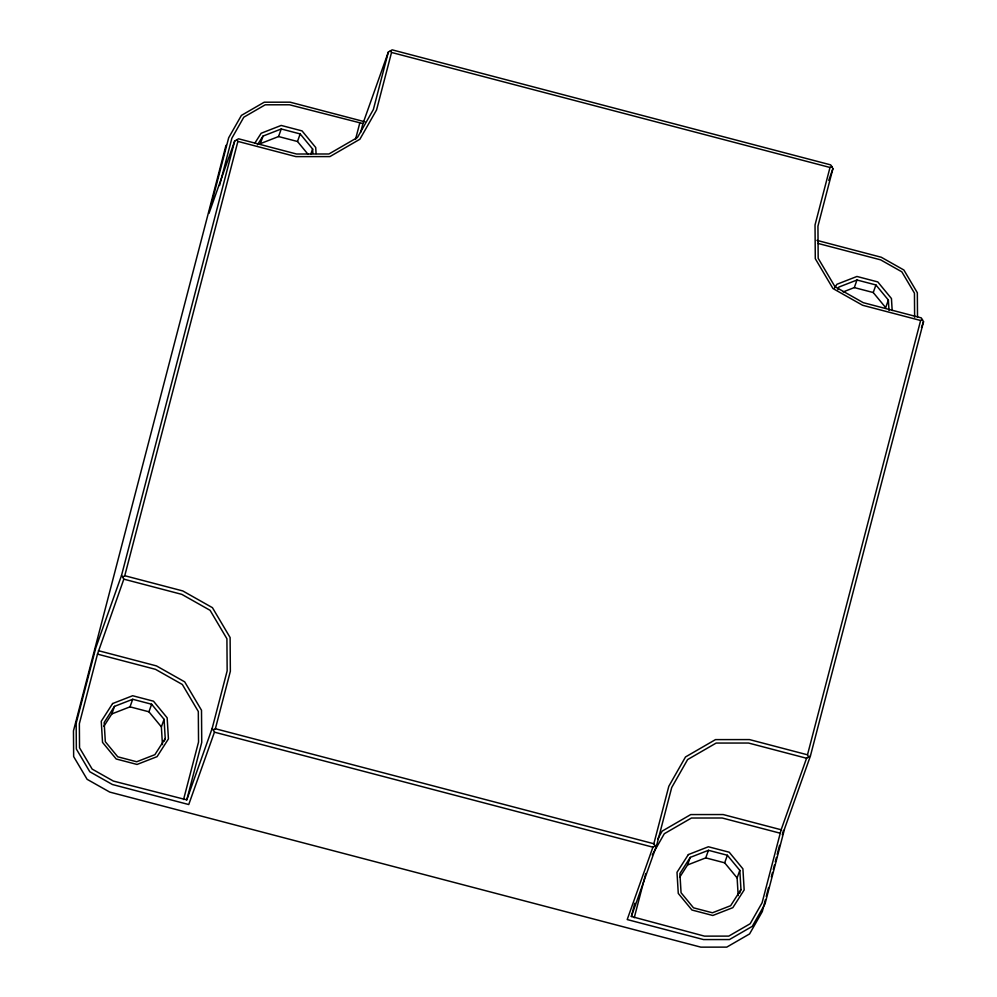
<?xml version="1.0" encoding="UTF-8"?>
<svg xmlns="http://www.w3.org/2000/svg" width="997" height="997" viewBox="0 0 997 997"><rect width="100%" height="100%" fill="white"/><g stroke="black" fill="none" stroke-linecap="round" stroke-linejoin="round"><path stroke-width="1.5" d="M225.995 145.338L73.466 730.876L73.653 756.586L87.113 779.318L109.72 792.079L700.854 947.15L726.763 947.125L749.582 933.927L762.306 911.57L765.447 899.531M123.827 579.157L97.482 654.119L79.361 723.685L79.536 747.775L92.16 769.098L113.346 781.062L186.775 799.868L212.174 728.346L227.154 670.881L226.917 638.753L210.093 610.326L181.84 594.374L123.827 579.157L121.559 575.331L234.694 141.013L238.532 138.795L296.545 154.012L328.935 153.987L357.474 137.474L373.364 109.533L388.332 52.068L392.182 49.85L830.638 164.866L831.847 166.574L832.906 168.692L817.939 226.157L818.176 258.298L834.988 286.712L863.252 302.664L921.265 317.881L923.534 321.707L810.399 756.025L784.701 828.382L764.998 904.005L752.274 926.35L729.455 939.56L703.546 939.573L627.213 919.558L652.91 847.188L656.749 844.97L671.716 787.505L687.618 759.564L716.158 743.064L748.548 743.039L806.561 758.256L810.399 756.025M219.552 185.504L231.89 138.147L243.804 117.197L265.214 104.81L289.504 104.785L362.933 123.591L388.332 52.068M122.768 577.039L124.762 575.718L237.897 141.4L236.688 139.692M183.573 799.494L198.54 742.017L198.316 711.497L182.339 684.49L155.495 669.336L97.482 654.119M355.505 139.418L359.73 123.217M186.775 799.868L201.743 742.404L201.506 710.263L184.694 681.848L156.429 665.896L98.416 650.68M360.627 132.427L362.933 123.591M121.559 575.331L95.849 647.689L76.158 723.299L76.345 749.009L89.792 771.74L112.412 784.514L188.745 804.542L214.442 732.172L213.383 730.053L215.377 728.732L230.357 671.268L230.108 637.532L212.436 607.672L182.775 590.934L124.762 575.718M390.338 50.747L391.534 52.455L376.567 109.919L359.88 139.244L329.907 156.591L295.91 156.616L237.897 141.4M806.561 758.256L781.149 829.766L762.094 902.784L750.18 923.733L728.77 936.108L704.48 936.133L631.35 916.492L634.802 903.232M634.254 917.714L645.769 873.509M654.904 845.867L653.845 843.749L668.813 786.284L685.5 756.96L715.485 739.612L749.482 739.587L807.495 754.804L808.555 756.935M831.847 166.574L830.003 167.471L815.035 224.936L815.284 258.672L832.956 288.532L862.617 305.269L920.63 320.486L922.474 319.588M766.232 896.515L768.587 887.492M771.329 876.949L772.501 872.437M773.286 869.421L774.47 864.91M775.255 861.894L776.426 857.383M777.211 854.379L779.567 845.344M782.309 834.801L783.48 830.289M807.495 754.804L920.63 320.486M234.694 141.013L208.984 213.37L228.687 137.76L241.411 115.403L264.23 102.205L290.139 102.18L364.977 121.821M312.884 153.451L312.622 149.027L300.172 133.934L281.254 128.974L263.046 136.066L260.354 143.643L278.562 136.552L297.492 141.499L308.011 154.273M278.562 136.552L281.254 128.974M297.492 141.499L300.172 133.934M103.85 726.352L111.801 713.939L114.493 706.362L132.701 699.283L151.631 704.231L164.069 719.323L165.228 738.528L164.331 741.045M310.827 154.074L312.622 149.027M111.801 713.939L130.009 706.848L132.701 699.283M162.449 744.622L161.377 726.888L148.939 711.796L151.631 704.231M161.377 726.888L164.069 719.323M828.756 180.37L832.906 168.692M837.891 289.616L838.789 287.099L856.996 280.007L875.927 284.955L888.364 300.047L888.988 310.391M843.101 291.947L854.304 287.585L856.996 280.007M631.35 916.492L656.749 844.97M888.364 300.047L885.672 307.624L873.235 292.532L875.927 284.955M679.593 877.385L687.544 864.96L690.236 857.395L708.443 850.304L727.374 855.264L739.811 870.356L740.97 889.561L739.624 893.337M687.544 864.96L705.751 857.881L708.443 850.304M738.191 895.655L737.119 877.921L724.682 862.829L727.374 855.264M921.477 327.502L923.534 321.707M737.119 877.921L739.811 870.356M657.671 839.063L662.22 831.087L690.747 814.574L723.137 814.549L781.149 829.766M652.237 854.94L664.314 833.716L691.432 818.026L722.202 818.001L780.215 833.218M254.671 143.381L261.164 133.249L281.191 125.435L302.041 130.894L315.713 147.506L316.074 153.538M257.475 144.752L263.046 136.066M114.493 706.362L104.162 722.501L105.321 741.706L117.758 756.798L136.689 761.758L154.896 754.667L165.228 738.528M834.477 288.083L836.907 284.282L856.934 276.468L877.784 281.927L891.455 298.539L892.178 310.59M690.236 857.395L679.904 873.534L681.063 892.739L693.501 907.831L712.431 912.778L730.639 905.7L740.97 889.561M391.534 52.455L830.003 167.471M816.917 240.364L881.273 257.251L903.88 270.013L917.34 292.757L917.514 316.946M817.876 243.393L880.638 259.856L901.824 271.82L914.448 293.143L914.623 317.233M854.304 287.585L873.235 292.532M215.377 728.732L653.845 843.749M130.009 706.848L148.939 711.796M705.751 857.881L724.682 862.829M214.442 732.172L652.91 847.188M212.174 728.346L213.383 730.053M112.611 703.546L101.258 721.28L102.529 742.379L116.2 758.991L137.05 764.45L157.077 756.648L168.431 738.902L167.16 717.815L153.488 701.19L132.638 695.732L112.611 703.546M688.354 854.579L677 872.313L678.272 893.412L691.943 910.024L712.793 915.483L732.82 907.669L744.173 889.935L742.902 868.836L729.231 852.223L708.381 846.765L688.354 854.579"/></g></svg>
